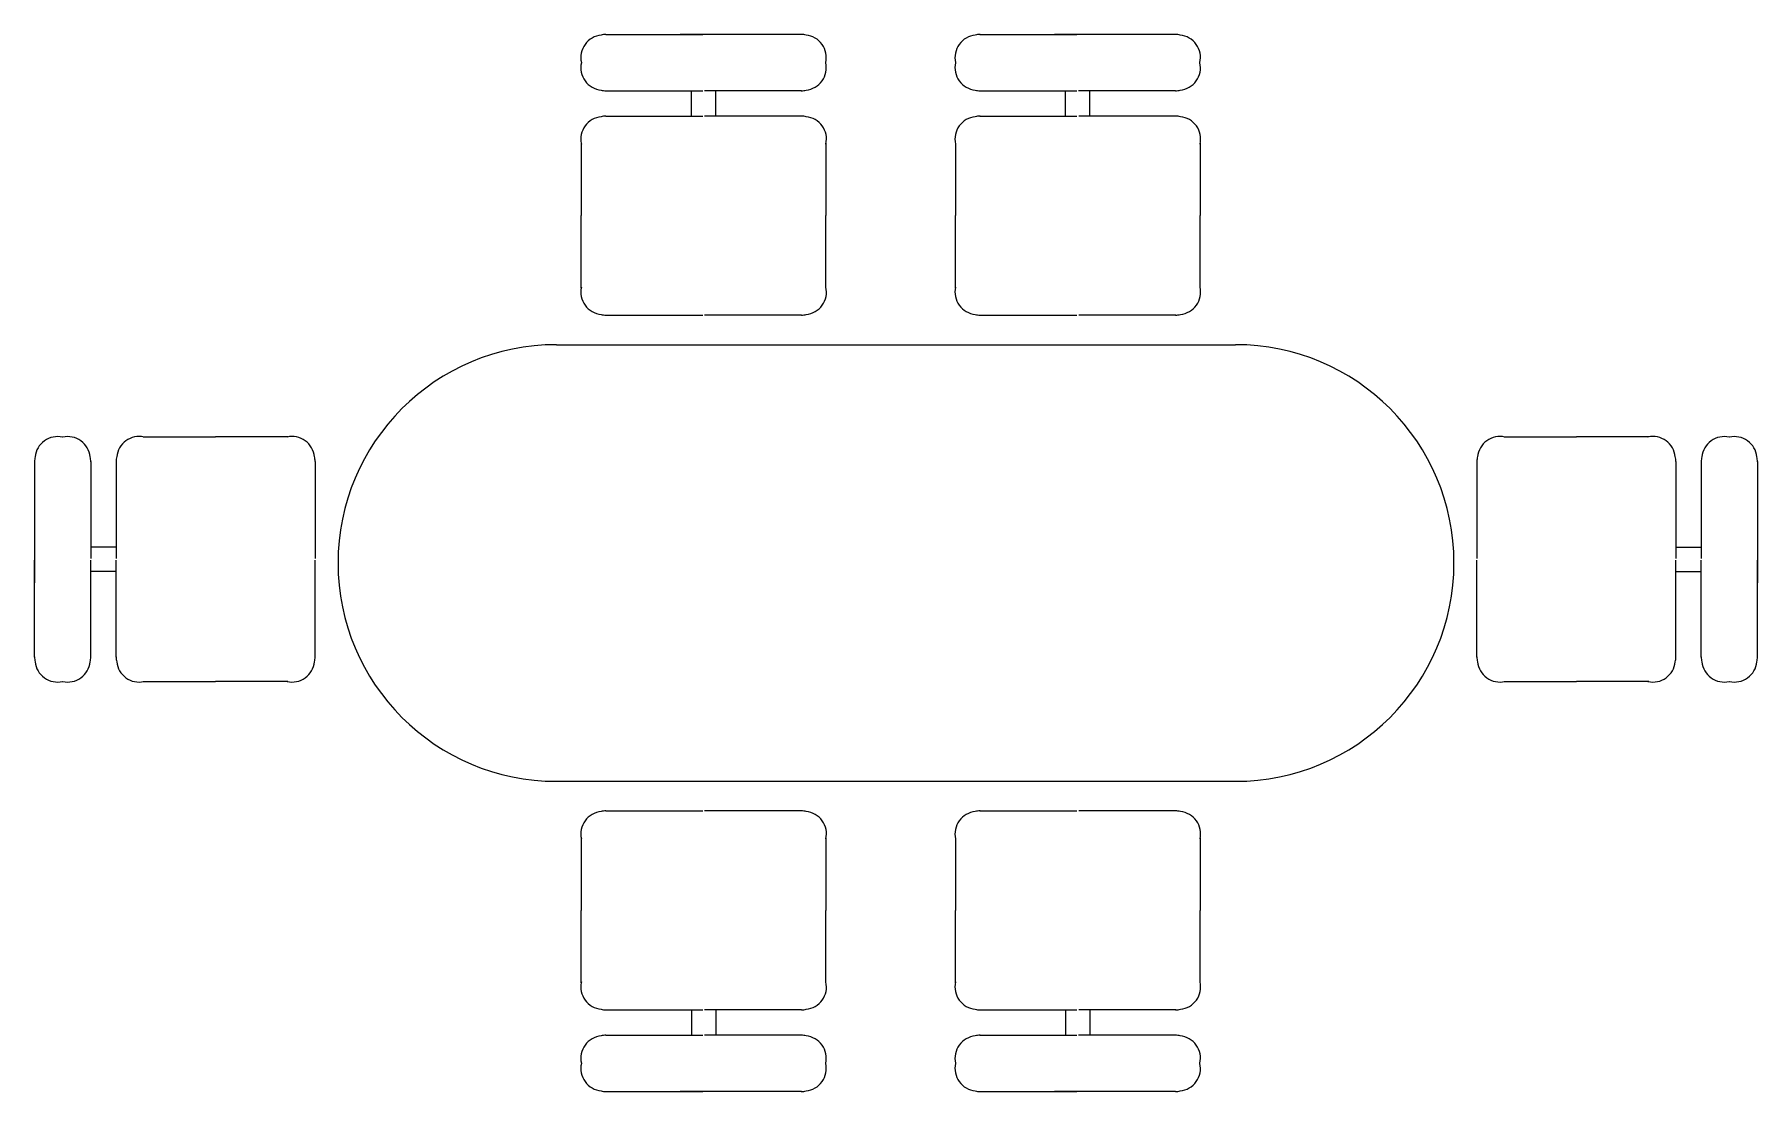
# Model space of a CAD drawing. Extents: x -1.78 to 1.78, y -1.09 to 1.09.
import ezdxf

# ---------------------------------------------------------------- set-up
doc = ezdxf.new("R2010")
doc.units = 0
doc.header["$MEASUREMENT"] = 0
doc.layers.add('PENA02', color=2, linetype='CONTINUOUS')

msp = doc.modelspace()

# ---------------------------------------------------------------- linework, layer by layer
at = {"layer": 'PENA02'}
for p, q in [((-0.5982, 1.0895), (-0.3982, 1.0895)), ((-0.3948, 1.0895), (-0.4448, 1.0895)), ((-0.195, 1.0895), (-0.395, 1.0895)), ((0.173, 1.0895), (0.373, 1.0895)), ((0.3764, 1.0895), (0.3264, 1.0895)), ((0.5761, 1.0895), (0.3761, 1.0895)), ((-0.5982, 0.9734), (-0.3982, 0.9734)), ((-0.4216, 0.9222), (-0.4216, 0.9722)), ((-0.195, 0.9734), (-0.395, 0.9734)), ((-0.3716, 0.9222), (-0.3716, 0.9722)), ((0.173, 0.9734), (0.373, 0.9734)), ((0.3496, 0.9222), (0.3496, 0.9722)), ((0.5761, 0.9734), (0.3761, 0.9734)), ((0.3996, 0.9222), (0.3996, 0.9722)), ((-0.5982, 0.9214), (-0.3982, 0.9214)), ((-0.1947, 0.9214), (-0.3947, 0.9214)), ((0.173, 0.9214), (0.373, 0.9214)), ((0.5765, 0.9214), (0.3765, 0.9214)), ((-0.6486, 0.8652), (-0.6486, 0.7162)), ((-0.1443, 0.8652), (-0.1443, 0.7162)), ((0.1226, 0.8652), (0.1226, 0.7162)), ((0.6269, 0.8652), (0.6269, 0.7162)), ((-0.6486, 0.5672), (-0.6486, 0.7162)), ((-0.1443, 0.5672), (-0.1443, 0.7162)), ((0.1226, 0.5672), (0.1226, 0.7162)), ((0.6269, 0.5672), (0.6269, 0.7162)), ((-0.5982, 0.511), (-0.3982, 0.511)), ((-0.1947, 0.511), (-0.3947, 0.511)), ((0.173, 0.511), (0.373, 0.511)), ((0.5765, 0.511), (0.3765, 0.511)), ((-0.7, 0.45), (0.7, 0.45)), ((-1.5514, 0.2598), (-1.4024, 0.2598)), ((-1.2533, 0.2598), (-1.4024, 0.2598)), ((1.2533, 0.2598), (1.4024, 0.2598)), ((1.5514, 0.2598), (1.4024, 0.2598)), ((-1.7757, 0.2091), (-1.7757, 0.0091)), ((-1.6596, 0.2091), (-1.6596, 0.0091)), ((-1.6076, 0.2094), (-1.6076, 0.0094)), ((-1.1972, 0.2094), (-1.1972, 0.0094)), ((1.1972, 0.2094), (1.1972, 0.0094)), ((1.6076, 0.2094), (1.6076, 0.0094)), ((1.6596, 0.2091), (1.6596, 0.0091)), ((1.7757, 0.2091), (1.7757, 0.0091)), ((-1.7757, 0.0094), (-1.7757, -0.0406)), ((-1.7757, -0.194), (-1.7757, 0.006)), ((-1.6596, -0.194), (-1.6596, 0.006)), ((-1.6084, 0.0325), (-1.6584, 0.0325)), ((-1.6076, -0.194), (-1.6076, 0.006)), ((-1.1972, -0.194), (-1.1972, 0.006)), ((1.1972, -0.194), (1.1972, 0.006)), ((1.6076, -0.194), (1.6076, 0.006)), ((1.6084, 0.0325), (1.6584, 0.0325)), ((1.6596, -0.194), (1.6596, 0.006)), ((1.7757, 0.0094), (1.7757, -0.0406)), ((1.7757, -0.194), (1.7757, 0.006)), ((-1.6084, -0.0175), (-1.6584, -0.0175)), ((1.6084, -0.0175), (1.6584, -0.0175)), ((-1.5514, -0.2444), (-1.4024, -0.2444)), ((-1.2533, -0.2444), (-1.4024, -0.2444)), ((1.2533, -0.2444), (1.4024, -0.2444)), ((1.5514, -0.2444), (1.4024, -0.2444)), ((-0.7, -0.45), (0.7, -0.45)), ((-0.5982, -0.511), (-0.3982, -0.511)), ((-0.1947, -0.511), (-0.3947, -0.511)), ((0.173, -0.511), (0.373, -0.511)), ((0.5765, -0.511), (0.3765, -0.511)), ((-0.6486, -0.5672), (-0.6486, -0.7162)), ((-0.1443, -0.5672), (-0.1443, -0.7162)), ((0.1226, -0.5672), (0.1226, -0.7162)), ((0.6269, -0.5672), (0.6269, -0.7162)), ((-0.6486, -0.8652), (-0.6486, -0.7162)), ((-0.1443, -0.8652), (-0.1443, -0.7162)), ((0.1226, -0.8652), (0.1226, -0.7162)), ((0.6269, -0.8652), (0.6269, -0.7162)), ((-0.5982, -0.9214), (-0.3982, -0.9214)), ((-0.4216, -0.9222), (-0.4216, -0.9722)), ((-0.1947, -0.9214), (-0.3947, -0.9214)), ((-0.3716, -0.9222), (-0.3716, -0.9722)), ((0.173, -0.9214), (0.373, -0.9214)), ((0.3496, -0.9222), (0.3496, -0.9722)), ((0.5765, -0.9214), (0.3765, -0.9214)), ((0.3996, -0.9222), (0.3996, -0.9722)), ((-0.5982, -0.9734), (-0.3982, -0.9734)), ((-0.195, -0.9734), (-0.395, -0.9734)), ((0.173, -0.9734), (0.373, -0.9734)), ((0.5761, -0.9734), (0.3761, -0.9734)), ((-0.5982, -1.0895), (-0.3982, -1.0895)), ((-0.3948, -1.0895), (-0.4448, -1.0895)), ((-0.195, -1.0895), (-0.395, -1.0895)), ((0.173, -1.0895), (0.373, -1.0895)), ((0.3764, -1.0895), (0.3264, -1.0895)), ((0.5761, -1.0895), (0.3761, -1.0895))]:
    msp.add_line(p, q, dxfattribs=at)
for centre, radius, start, end in [((-0.6034, 1.0421), 0.0462, 95.5332, 192.8921), ((-0.5978, 1.0556), 0.0339, 90, 107.4505), ((-0.1954, 1.0556), 0.0339, 72.5495, 90), ((-0.1899, 1.0421), 0.0462, 347.1079, 84.4668), ((0.1678, 1.0421), 0.0462, 95.5332, 192.8921), ((0.1734, 1.0556), 0.0339, 90, 107.4505), ((0.5758, 1.0556), 0.0339, 72.5495, 90), ((0.5813, 1.0421), 0.0462, 347.1079, 84.4668), ((-0.6034, 1.0208), 0.0462, 167.1079, 264.4668), ((-0.1899, 1.0208), 0.0462, 275.5332, 12.8921), ((0.1678, 1.0208), 0.0462, 167.1079, 264.4668), ((0.5813, 1.0208), 0.0462, 275.5332, 12.8921), ((-0.5978, 1.0073), 0.0339, 252.5495, 270), ((-0.1954, 1.0073), 0.0339, 270, 287.4505), ((0.1734, 1.0073), 0.0339, 252.5495, 270), ((0.5758, 1.0073), 0.0339, 270, 287.4505), ((-0.6034, 0.874), 0.0462, 95.5332, 192.8921), ((-0.5978, 0.8875), 0.0339, 90, 107.4505), ((-0.1951, 0.8875), 0.0339, 72.5495, 90), ((-0.1895, 0.874), 0.0462, 347.1079, 84.4668), ((0.1678, 0.874), 0.0462, 95.5332, 192.8921), ((0.1734, 0.8875), 0.0339, 90, 107.4505), ((0.5761, 0.8875), 0.0339, 72.5495, 90), ((0.5817, 0.874), 0.0462, 347.1079, 84.4668), ((-0.6034, 0.5584), 0.0462, 167.1079, 264.4668), ((-0.1895, 0.5584), 0.0462, 275.5332, 12.8921), ((0.1678, 0.5584), 0.0462, 167.1079, 264.4668), ((0.5817, 0.5584), 0.0462, 275.5332, 12.8921), ((-0.5978, 0.5467), 0.0357, 253.5636, 270), ((-0.1951, 0.5467), 0.0357, 270, 286.4364), ((0.1734, 0.5467), 0.0357, 253.5636, 270), ((0.5761, 0.5467), 0.0357, 270, 286.4364), ((-0.7, 0), 0.45, 90, 270), ((0.7, 0), 0.45, 270, 90), ((-1.7283, 0.2143), 0.0462, 77.1079, 174.4668), ((-1.707, 0.2143), 0.0462, 5.5332, 102.8921), ((-1.5602, 0.2146), 0.0462, 77.1079, 174.4668), ((-1.2446, 0.2146), 0.0462, 5.5332, 102.8921), ((1.2446, 0.2146), 0.0462, 77.1079, 174.4668), ((1.5602, 0.2146), 0.0462, 5.5332, 102.8921), ((1.707, 0.2143), 0.0462, 77.1079, 174.4668), ((1.7283, 0.2143), 0.0462, 5.5332, 102.8921), ((-1.7417, 0.2087), 0.0339, 162.5495, 180), ((-1.6935, 0.2087), 0.0339, 0, 17.4505), ((-1.5737, 0.2091), 0.0339, 162.5495, 180), ((-1.2329, 0.2091), 0.0357, 360, 16.4364), ((1.2329, 0.2091), 0.0357, 163.5636, 180), ((1.5737, 0.2091), 0.0339, 0, 17.4505), ((1.6935, 0.2087), 0.0339, 162.5495, 180), ((1.7417, 0.2087), 0.0339, 0, 17.4505), ((-1.7417, -0.1936), 0.0339, 180, 197.4505), ((-1.7283, -0.1992), 0.0462, 185.5332, 282.8921), ((-1.707, -0.1992), 0.0462, 257.1079, 354.4668), ((-1.6935, -0.1936), 0.0339, 342.5495, 360), ((-1.5737, -0.1936), 0.0339, 180, 197.4505), ((-1.5602, -0.1992), 0.0462, 185.5332, 282.8921), ((-1.2446, -0.1992), 0.0462, 257.1079, 354.4668), ((-1.2329, -0.1937), 0.0357, 343.5636, 0), ((1.2329, -0.1937), 0.0357, 180, 196.4364), ((1.2446, -0.1992), 0.0462, 185.5332, 282.8921), ((1.5602, -0.1992), 0.0462, 257.1079, 354.4668), ((1.5737, -0.1936), 0.0339, 342.5495, 360), ((1.6935, -0.1936), 0.0339, 180, 197.4505), ((1.707, -0.1992), 0.0462, 185.5332, 282.8921), ((1.7283, -0.1992), 0.0462, 257.1079, 354.4668), ((1.7417, -0.1936), 0.0339, 342.5495, 360), ((-0.6034, -0.5584), 0.0462, 95.5332, 192.8921), ((-0.5978, -0.5467), 0.0357, 90, 106.4364), ((-0.1951, -0.5467), 0.0357, 73.5636, 90), ((-0.1895, -0.5584), 0.0462, 347.1079, 84.4668), ((0.1678, -0.5584), 0.0462, 95.5332, 192.8921), ((0.1734, -0.5467), 0.0357, 90, 106.4364), ((0.5761, -0.5467), 0.0357, 73.5636, 90), ((0.5817, -0.5584), 0.0462, 347.1079, 84.4668), ((-0.6034, -0.874), 0.0462, 167.1079, 264.4668), ((-0.1895, -0.874), 0.0462, 275.5332, 12.8921), ((0.1678, -0.874), 0.0462, 167.1079, 264.4668), ((0.5817, -0.874), 0.0462, 275.5332, 12.8921), ((-0.5978, -0.8875), 0.0339, 252.5495, 270), ((-0.1951, -0.8875), 0.0339, 270, 287.4505), ((0.1734, -0.8875), 0.0339, 252.5495, 270), ((0.5761, -0.8875), 0.0339, 270, 287.4505), ((-0.6034, -1.0208), 0.0462, 95.5332, 192.8921), ((-0.5978, -1.0073), 0.0339, 90, 107.4505), ((-0.1954, -1.0073), 0.0339, 72.5495, 90), ((-0.1899, -1.0208), 0.0462, 347.1079, 84.4668), ((0.1678, -1.0208), 0.0462, 95.5332, 192.8921), ((0.1734, -1.0073), 0.0339, 90, 107.4505), ((0.5758, -1.0073), 0.0339, 72.5495, 90), ((0.5813, -1.0208), 0.0462, 347.1079, 84.4668), ((-0.6034, -1.0421), 0.0462, 167.1079, 264.4668), ((-0.1899, -1.0421), 0.0462, 275.5332, 12.8921), ((0.1678, -1.0421), 0.0462, 167.1079, 264.4668), ((0.5813, -1.0421), 0.0462, 275.5332, 12.8921), ((-0.5978, -1.0556), 0.0339, 252.5495, 270), ((-0.1954, -1.0556), 0.0339, 270, 287.4505), ((0.1734, -1.0556), 0.0339, 252.5495, 270), ((0.5758, -1.0556), 0.0339, 270, 287.4505)]:
    msp.add_arc(centre, radius, start, end, dxfattribs=at)

doc.saveas('drawing.dxf')
